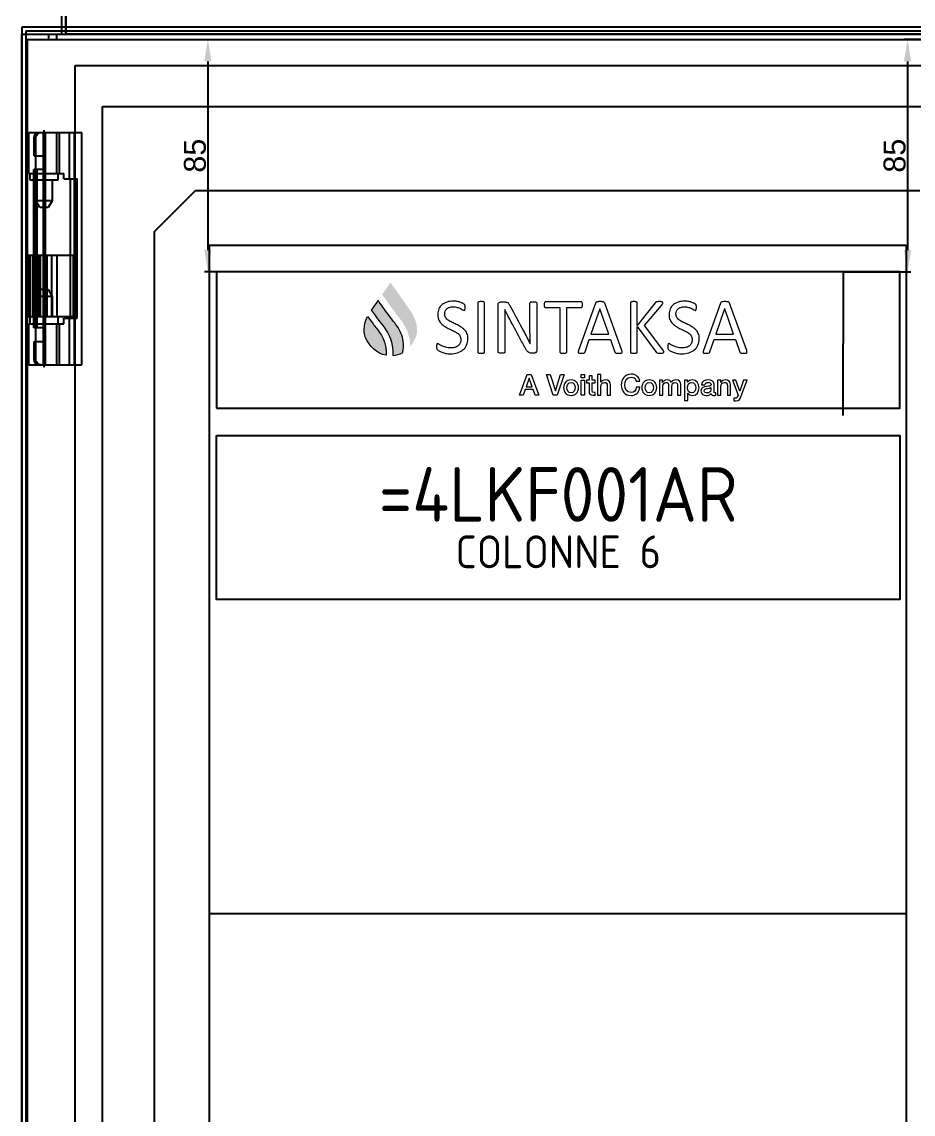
# Model space of a CAD drawing. Header units: millimetres. Extents: x 37984 to 70752, y 14140 to 37584.
# Drawn here: x 38701.7 to 39027.7, y 16366.3 to 16765.9 of the extents above; entities that cross this region are included whole.
import ezdxf

# ---------------------------------------------------------------- set-up
doc = ezdxf.new("R2010")
doc.units = ezdxf.units.MM
doc.set_wipeout_variables(frame=1)
doc.layers.add('! NO PLOT !', color=7, linetype='Continuous', true_color=0xff75dd, plot=False)
for name, color, linetype in [('000-PI-ORMAR', 2, 'Continuous'), ('002-PI-Kabelska kanalica', 150, 'Continuous'), ('AUT_7', 7, 'Continuous'), ('Layer 1', 7, 'Continuous')]:
    doc.layers.add(name, color=color, linetype=linetype)
doc.styles.add('PI0', font='isocpeur.ttf', dxfattribs={"width": 0.9})
doc.styles.get("Standard").update_dxf_attribs({"font": 'arial.ttf'})
doc.dimstyles.new('ISO-25-lb', dxfattribs={"dimtxt": 8, "dimasz": 8, "dimexe": 1.25, "dimexo": 0.625, "dimtad": 1, "dimtxsty": 'Standard', "dimcen": 5, "dimadec": 0, "dimazin": 0, "dimtfac": 1, "dimtmove": 0, "dimatfit": 3, "dimfxl": 1, "dimarcsym": 0})

# ---------------------------------------------------------------- blocks, each defined once
blk = doc.blocks.new('*U1294')
at = {"layer": '002-PI-Kabelska kanalica'}
for p, q in [((-20, -100), (-20, 1388)), ((60, -100), (60, 1388)), ((-20, -100), (60, -100))]:
    blk.add_line(p, q, dxfattribs=at)
blk = doc.blocks.new('*D1396')
at = {"layer": '! NO PLOT !', "color": 0, "linetype": 'Continuous', "lineweight": -2, "ltscale": 0.25, "transparency": 16777216}
for p, q in [((39076.03, 16759.47), (39024.37, 16759.47)), ((39025.62, 16751.47), (39025.62, 16682.47)), ((39002.28, 16674.47), (39026.87, 16674.47))]:
    blk.add_line(p, q, dxfattribs=at)
at = {"layer": '! NO PLOT !', "color": 0, "ltscale": 0.25, "transparency": 16777216}
for points in [[(39024.29, 16751.47), (39026.96, 16751.47), (39025.62, 16759.47)], [(39024.29, 16682.47), (39026.96, 16682.47), (39025.62, 16674.47)]]:
    blk.add_solid(points, dxfattribs=at)
at = {"layer": 'Defpoints', "color": 0, "ltscale": 0.25, "transparency": 16777216}
for p in [(39076.66, 16759.47), (39001.66, 16674.47), (39025.62, 16674.47)]:
    blk.add_point(p, dxfattribs=at)
at = {"layer": '! NO PLOT !', "color": 0, "lineweight": 25, "ltscale": 0.25, "transparency": 16777216, "insert": (39020.91, 16716.97), "char_height": 8, "attachment_point": 5, "rotation": 90}
blk.add_mtext('85', dxfattribs=at)
blk = doc.blocks.new('*D1397')
at = {"layer": '! NO PLOT !', "color": 0, "linetype": 'Continuous', "lineweight": -2, "ltscale": 0.25, "transparency": 16777216}
for p, q in [((38719.28, 16759.47), (38770.95, 16759.47)), ((38769.7, 16751.47), (38769.7, 16682.47)), ((38793.03, 16674.47), (38768.45, 16674.47))]:
    blk.add_line(p, q, dxfattribs=at)
at = {"layer": '! NO PLOT !', "color": 0, "ltscale": 0.25, "transparency": 16777216}
for points in [[(38768.36, 16751.47), (38771.03, 16751.47), (38769.7, 16759.47)], [(38768.36, 16682.47), (38771.03, 16682.47), (38769.7, 16674.47)]]:
    blk.add_solid(points, dxfattribs=at)
at = {"layer": 'Defpoints', "color": 0, "ltscale": 0.25, "transparency": 16777216}
for p in [(38718.66, 16759.47), (38769.7, 16674.47), (38793.66, 16674.47)]:
    blk.add_point(p, dxfattribs=at)
at = {"layer": '! NO PLOT !', "color": 0, "lineweight": 25, "ltscale": 0.25, "transparency": 16777216, "insert": (38764.99, 16716.97), "char_height": 8, "attachment_point": 5, "rotation": 90}
blk.add_mtext('85', dxfattribs=at)
blk = doc.blocks.new('800mm krov_1')
at = {"layer": '000-PI-ORMAR'}
for p, q in [((42689.63, 8740.28), (42689.63, 8733.78)), ((42691.13, 8734.28), (42691.13, 8740.28)), ((42691.13, 8740.28), (42691.13, 8733.78)), ((42689.63, 8733.78), (42691.13, 8733.78)), ((43424.13, 8733.78), (42691.13, 8733.78))]:
    blk.add_line(p, q, dxfattribs=at)

msp = doc.modelspace()

# ---------------------------------------------------------------- linework, layer by layer
at = {"layer": '000-PI-ORMAR'}
for p, q in [((38713.922, 16763.973), (38701.672, 16763.973)), ((39081.422, 16763.973), (38713.922, 16763.973))]:
    msp.add_line(p, q, dxfattribs=at)

# ---------------------------------------------------------------- block references
at = {"rotation": 270}
msp.add_blockref('*U1294', (38848.172, 16499.404), dxfattribs=at)

# ---------------------------------------------------------------- next in the draw order: wipeouts: each hides what was drawn before it
msp.add_wipeout([(38703.172, 16761.473), (39093.66, 16761.473), (39093.172, 14778.973), (38703.16, 14776.973)]).dxf.layer = '000-PI-ORMAR'

# ---------------------------------------------------------------- next in the draw order: hatches: boundary and pattern name
at = {"true_color": 0x0063af}
h = msp.add_hatch(color=144, dxfattribs=at)
h.dxf.hatch_style = 1
h.paths.add_polyline_path([(38839.312, 16666.634), (38836.503, 16670.584, 0.0001639), (38833.447, 16666.202, 0.3444458), (38833.436, 16666.177, 0.0001087), (38834.245, 16665.051, 0.0062703), (38838.628, 16658.989, 0.0087089), (38839.351, 16658.057, -0.0195732), (38840.77, 16656.186, -0.0588841), (38842.696, 16652.625, -0.1007765), (38843.652, 16647.186, 0.0805623), (38845.72, 16650.468, 0.0737065), (38846.179, 16652.37, 0.055392), (38846.142, 16654.299, 0.070345), (38845.165, 16657.768, 0.03122), (38844.392, 16659.283), (38844.159, 16659.649, 0.0016872)])
h = msp.add_hatch(color=144, dxfattribs=at)
h.dxf.hatch_style = 1
h.paths.add_polyline_path([(38837.306, 16643.821, 0.1104096), (38840.956, 16644.972), (38841.127, 16646.016, 0.1335801), (38840.33, 16651.993, 0.0533925), (38838.809, 16654.741, 0.0177841), (38837.912, 16655.95), (38837.509, 16656.458, -0.0112383), (38835.473, 16659.168, 0.0006132), (38831.957, 16664.058, 0.0677796), (38831.817, 16663.865, 0.0011834), (38829.462, 16660.472, 0.0478512), (38829.562, 16660.327, 0.0008429), (38830.998, 16658.33, 0.0066904), (38832.54, 16656.241, -0.0062584), (38834.509, 16653.658, -0.0459109), (38836.122, 16650.814, -0.1290323)])
h = msp.add_hatch(color=144, dxfattribs=at)
h.dxf.hatch_style = 1
edge = h.paths.add_edge_path()
edge.add_spline(control_points=[(38827.408, 16650.305), (38828.746, 16647.276), (38831.44, 16644.592), (38834.87, 16643.94)], knot_values=[3, 3, 3, 3, 4, 4, 4, 4], degree=3, periodic=0)
edge.add_spline(control_points=[(38834.87, 16643.94), (38835.335, 16648.817), (38832.699, 16652.13), (38831.215, 16653.981)], knot_values=[4, 4, 4, 4, 5, 5, 5, 5], degree=3, periodic=0)
edge.add_spline(control_points=[(38831.215, 16653.981), (38831.215, 16653.981), (38831.023, 16654.222), (38831.023, 16654.222)], knot_values=[0.00001, 0.00001, 0.00001, 0.00001, 1, 1, 1, 1], degree=3, periodic=0)
edge.add_spline(control_points=[(38831.023, 16654.222), (38830.34, 16655.081), (38829.304, 16656.511), (38828.091, 16658.201)], knot_values=[1, 1, 1, 1, 2, 2, 2, 2], degree=3, periodic=0)
edge.add_spline(control_points=[(38828.091, 16658.201), (38827.131, 16656.179), (38826.217, 16652.993), (38827.408, 16650.305)], knot_values=[2, 2, 2, 2, 3, 3, 3, 3], degree=3, periodic=0)

# ---------------------------------------------------------------- next in the draw order: linework, layer by layer
at = {"layer": '! NO PLOT !'}
for p, q in [((38721.16, 16749.973), (39074.16, 16749.973)), ((38721.16, 14788.473), (38721.16, 16749.973)), ((38731.16, 16734.973), (39064.16, 16734.973)), ((38731.16, 14803.473), (38731.16, 16734.973)), ((38750.16, 16689.223), (38765.16, 16704.223)), ((38765.16, 16704.223), (39030.16, 16704.223)), ((38750.16, 14849.223), (38750.16, 16689.223)), ((38770.16, 16684.223), (38770.16, 14854.223)), ((38770.16, 16684.223), (39025.16, 16684.223)), ((39025.16, 16684.223), (39025.16, 14854.223))]:
    msp.add_line(p, q, dxfattribs=at)
at = {"layer": '! NO PLOT !', "ltscale": 0.25}
for p, q in [((39002.041, 16674.473), (39001.945, 16621.962)), ((39024.969, 16439.574), (38769.969, 16439.574))]:
    msp.add_line(p, q, dxfattribs=at)
msp.add_lwpolyline([(38772.85, 16624.553), (39022.85, 16624.553), (39022.85, 16674.473), (38772.85, 16674.473)], close=True)
at = {"layer": '000-PI-ORMAR'}
for p, q in [((38701.672, 16763.973), (38701.672, 16761.473)), ((38701.66, 16761.473), (39093.66, 16761.473)), ((38701.66, 14776.973), (38701.66, 16761.473)), ((38701.66, 16761.473), (39093.66, 16761.473)), ((38701.66, 14776.973), (38701.66, 16761.473)), ((38701.672, 16761.473), (38701.672, 14776.973)), ((38703.172, 16762.473), (38703.172, 16761.473)), ((38713.922, 16762.473), (38703.172, 16762.473)), ((38703.172, 16761.473), (38703.172, 14776.973)), ((38703.66, 16759.473), (38703.66, 14778.973)), ((38703.66, 16759.473), (39091.66, 16759.473)), ((38711.41, 16761.473), (38711.41, 16759.473)), ((39081.422, 16762.473), (38713.922, 16762.473)), ((38714.41, 16759.473), (38714.41, 16761.473)), ((38704.217, 16710.473), (38704.217, 16725.473)), ((38704.217, 16725.473), (38723.659, 16725.473)), ((38706.142, 16716.973), (38706.142, 16723.473)), ((38706.789, 16723.473), (38706.142, 16723.473)), ((38706.789, 16642.473), (38706.789, 16723.473)), ((38709.548, 16640.473), (38709.548, 16725.473)), ((38709.767, 16696.623), (38709.767, 16726.323)), ((38709.767, 16710.473), (38709.767, 16725.473)), ((38710.295, 16640.473), (38710.295, 16725.473)), ((38714.403, 16710.473), (38714.403, 16725.473)), ((38715.317, 16725.473), (38715.317, 16710.473)), ((38719.078, 16708.473), (38719.078, 16725.473)), ((38720.971, 16640.473), (38720.971, 16725.473)), ((38721.176, 16708.473), (38721.176, 16725.473)), ((38723.659, 16640.473), (38723.659, 16725.473)), ((38706.142, 16716.973), (38710.295, 16716.973)), ((38706.784, 16648.973), (38706.784, 16716.973)), ((38706.06, 16653.973), (38706.06, 16711.973)), ((38710.295, 16711.973), (38706.06, 16711.973)), ((38706.494, 16653.973), (38706.494, 16711.973)), ((38707.213, 16653.973), (38707.213, 16711.973)), ((38704.217, 16710.473), (38716.981, 16710.473)), ((38704.667, 16707.973), (38704.667, 16710.473)), ((38714.867, 16707.973), (38704.667, 16707.973)), ((38706.817, 16700.484), (38706.817, 16707.973)), ((38712.717, 16707.973), (38712.717, 16700.484)), ((38714.867, 16710.473), (38714.867, 16707.973)), ((38716.981, 16708.473), (38716.981, 16710.473)), ((38716.981, 16708.473), (38721.905, 16708.473)), ((38719.443, 16657.473), (38719.443, 16708.473)), ((38721.905, 16657.473), (38721.905, 16708.473)), ((38712.717, 16700.484), (38706.817, 16700.484)), ((38708.267, 16697.973), (38706.817, 16700.484)), ((38712.717, 16700.484), (38711.267, 16697.973)), ((38711.267, 16697.973), (38708.267, 16697.973)), ((38720.46, 16680.473), (38703.66, 16680.473)), ((38703.861, 16680.473), (38703.861, 16657.973)), ((38704.617, 16680.473), (38704.617, 16657.973)), ((38705.62, 16657.973), (38705.62, 16680.473)), ((38705.741, 16680.473), (38705.741, 16657.973)), ((38706.497, 16680.473), (38706.497, 16657.973)), ((38707.62, 16680.473), (38707.62, 16657.973)), ((38707.981, 16680.473), (38707.981, 16657.973)), ((38708.338, 16680.473), (38708.338, 16657.973)), ((38710.481, 16680.473), (38710.481, 16657.973)), ((38710.838, 16680.473), (38710.838, 16657.973)), ((38712.51, 16680.473), (38712.51, 16657.973)), ((38714.51, 16680.473), (38714.51, 16657.973)), ((38720.46, 16680.473), (38720.46, 16657.973)), ((38706.817, 16665.461), (38708.267, 16667.973)), ((38711.267, 16667.973), (38708.267, 16667.973)), ((38709.767, 16639.623), (38709.767, 16669.323)), ((38711.267, 16667.973), (38712.717, 16665.461)), ((38706.817, 16657.973), (38706.817, 16665.461)), ((38712.717, 16665.461), (38706.817, 16665.461)), ((38712.717, 16665.461), (38712.717, 16657.973)), ((38720.46, 16657.973), (38703.66, 16657.973)), ((38704.667, 16655.473), (38704.667, 16657.973)), ((38714.867, 16657.973), (38714.867, 16655.473)), ((38716.981, 16655.473), (38716.981, 16657.473)), ((38716.981, 16657.473), (38721.905, 16657.473)), ((38719.078, 16640.473), (38719.078, 16657.473)), ((38721.176, 16640.473), (38721.176, 16657.473)), ((38704.217, 16640.473), (38704.217, 16655.473)), ((38704.217, 16655.473), (38716.981, 16655.473)), ((38710.295, 16653.973), (38706.06, 16653.973)), ((38709.767, 16640.473), (38709.767, 16655.473)), ((38714.403, 16640.473), (38714.403, 16655.473)), ((38715.317, 16655.473), (38715.317, 16640.473)), ((38706.142, 16648.973), (38710.295, 16648.973)), ((38706.142, 16642.473), (38706.142, 16648.973)), ((38704.217, 16640.473), (38723.659, 16640.473)), ((38706.789, 16642.473), (38706.142, 16642.473))]:
    msp.add_line(p, q, dxfattribs=at)
at = {"layer": '000-PI-ORMAR', "extrusion": (0, 0, -1)}
for centre, start_param, end_param in [((38708.073, 16723.473), 4.712389, 6.2831853), ((38708.72, 16723.473), 4.712389, 6.2831853), ((38708.073, 16642.473), 3.1415927, 4.712389), ((38708.72, 16642.473), 3.1415927, 4.712389)]:
    msp.add_ellipse(centre, major_axis=(0, 2), ratio=0.9659258, start_param=start_param, end_param=end_param, dxfattribs=at)
at = {"layer": 'AUT_7'}
msp.add_lwpolyline([(38772.85, 16614.553), (39022.85, 16614.553), (39022.85, 16554.553), (38772.85, 16554.553)], close=True, dxfattribs=at)
at = {"layer": 'Layer 1', "color": 144, "lineweight": 0, "true_color": 0x0063af}
msp.add_lwpolyline([(38837.509, 16656.458, -0.0112383), (38835.473, 16659.168, 0.0006132), (38831.957, 16664.058, 0.0677796), (38831.817, 16663.865, 0.0011834), (38829.462, 16660.472, 0.0478512), (38829.562, 16660.327, 0.0008429), (38830.998, 16658.33, 0.0066904), (38832.54, 16656.241, -0.0062584), (38834.509, 16653.658, -0.0459109), (38836.122, 16650.814, -0.1290323), (38837.306, 16643.821, 0.1104096), (38840.956, 16644.972), (38841.127, 16646.016, 0.1335801), (38840.33, 16651.993, 0.0533925), (38838.809, 16654.741, 0.0177841), (38837.912, 16655.95), (38837.509, 16656.458)], format="xyb", dxfattribs=at)
at = {"layer": 'Layer 1', "color": 8, "lineweight": 0, "true_color": 0x777777}
msp.add_lwpolyline([(38890.004, 16645.802, -0.1035306), (38889.912, 16645.316, -0.223171), (38889.255, 16644.777, -0.0624211), (38888.949, 16644.734, -0.0012931), (38888.029, 16644.734, -0.061201), (38887.375, 16644.819, -0.1130218), (38886.737, 16645.202, -0.0487154), (38886.328, 16645.679, -0.0254764), (38886.01, 16646.174, -0.0066886), (38883.97, 16649.967, -0.0023466), (38879.575, 16658.17, -0.0102917), (38878.302, 16660.729), (38878.303, 16660.141, -0.0052088), (38878.346, 16656.783, -0.0000251), (38878.347, 16645.147, -0.1260238), (38878.307, 16644.995, -0.1434189), (38878.186, 16644.862, -0.091373), (38877.962, 16644.776, -0.0469163), (38877.409, 16644.696, -0.0173475), (38876.879, 16644.693, -0.0657354), (38876.154, 16644.798, -0.1385706), (38875.939, 16644.929, -0.1341797), (38875.86, 16645.115, -0.0004176), (38875.858, 16662.423, -0.0895574), (38875.936, 16662.909, -0.1357099), (38876.173, 16663.237, -0.1623113), (38876.868, 16663.492, -0.0012781), (38878.232, 16663.491, -0.0456713), (38878.797, 16663.434, -0.1705051), (38879.675, 16662.906, -0.0361942), (38879.931, 16662.563, -0.0237687), (38880.289, 16661.952, 0.0004254), (38885.138, 16652.877, -0.0075938), (38887.553, 16648.161, -0.0040344), (38887.518, 16652.562, -0.0000156), (38887.518, 16663.079, -0.253568), (38887.676, 16663.356, -0.067602), (38887.9, 16663.455, -0.0470169), (38888.235, 16663.517, -0.0367928), (38889.211, 16663.524, -0.0403102), (38889.576, 16663.471, -0.0734576), (38889.813, 16663.378, -0.2458048), (38890.002, 16663.109, -0.0004177)], format="xyb", close=True, dxfattribs=at)
for points in [[(38913.062, 16661.007), (38913.048, 16661.007), (38909.822, 16651.675), (38916.334, 16651.675), (38913.062, 16661.007)], [(38958.73, 16661.007), (38958.715, 16661.007), (38955.492, 16651.675), (38962.001, 16651.675), (38958.73, 16661.007)], [(38886.53, 16636.864), (38887.922, 16636.864), (38890.794, 16629.403), (38889.392, 16629.403), (38888.694, 16631.377), (38885.715, 16631.377), (38885.016, 16629.403), (38883.667, 16629.403), (38886.53, 16636.864)], [(38886.07, 16632.37), (38888.348, 16632.37), (38887.231, 16635.578), (38887.2, 16635.578), (38886.07, 16632.37)], [(38893.56, 16636.864), (38894.919, 16636.864), (38896.791, 16630.96), (38896.811, 16630.96), (38898.723, 16636.864), (38900.049, 16636.864), (38897.499, 16629.403), (38896.049, 16629.403), (38893.56, 16636.864)], [(38906.274, 16636.864), (38907.465, 16636.864), (38907.465, 16635.735), (38906.274, 16635.735), (38906.274, 16636.864)], [(38906.274, 16634.803), (38907.465, 16634.803), (38907.465, 16629.402), (38906.274, 16629.402), (38906.274, 16634.803)]]:
    msp.add_lwpolyline(points, dxfattribs=at)
for points, knots in [([(38864.835, 16650.028), (38864.835, 16649.148), (38864.672, 16648.368), (38864.35, 16647.683), (38864.028, 16646.998), (38863.578, 16646.415), (38863.004, 16645.94), (38862.433, 16645.463), (38861.757, 16645.103), (38860.98, 16644.863), (38860.203, 16644.622), (38859.367, 16644.502), (38858.471, 16644.502), (38857.843, 16644.502), (38857.261, 16644.551), (38856.726, 16644.66), (38856.192, 16644.768), (38855.715, 16644.895), (38855.293, 16645.05), (38854.877, 16645.205), (38854.523, 16645.365), (38854.239, 16645.528), (38853.952, 16645.691), (38853.754, 16645.832), (38853.645, 16645.947), (38853.536, 16646.063), (38853.452, 16646.21), (38853.401, 16646.389), (38853.348, 16646.566), (38853.322, 16646.804), (38853.322, 16647.104), (38853.322, 16647.316), (38853.33, 16647.493), (38853.35, 16647.633), (38853.368, 16647.773), (38853.399, 16647.884), (38853.434, 16647.972), (38853.475, 16648.06), (38853.523, 16648.12), (38853.581, 16648.154), (38853.638, 16648.187), (38853.708, 16648.206), (38853.785, 16648.206), (38853.919, 16648.206), (38854.109, 16648.122), (38854.354, 16647.96), (38854.6, 16647.796), (38854.917, 16647.615), (38855.301, 16647.425), (38855.69, 16647.229), (38856.154, 16647.049), (38856.698, 16646.878), (38857.244, 16646.713), (38857.871, 16646.625), (38858.587, 16646.625), (38859.126, 16646.625), (38859.619, 16646.701), (38860.068, 16646.844), (38860.517, 16646.988), (38860.901, 16647.193), (38861.226, 16647.458), (38861.549, 16647.722), (38861.798, 16648.048), (38861.97, 16648.432), (38862.146, 16648.82), (38862.232, 16649.257), (38862.232, 16649.754), (38862.232, 16650.283), (38862.11, 16650.737), (38861.869, 16651.113), (38861.627, 16651.486), (38861.31, 16651.82), (38860.914, 16652.103), (38860.517, 16652.386), (38860.068, 16652.648), (38859.563, 16652.883), (38859.055, 16653.119), (38858.536, 16653.362), (38858.009, 16653.605), (38857.475, 16653.852), (38856.962, 16654.128), (38856.462, 16654.426), (38855.956, 16654.723), (38855.509, 16655.075), (38855.116, 16655.481), (38854.717, 16655.885), (38854.399, 16656.361), (38854.153, 16656.905), (38853.904, 16657.452), (38853.785, 16658.105), (38853.785, 16658.867), (38853.785, 16659.645), (38853.924, 16660.343), (38854.211, 16660.956), (38854.493, 16661.566), (38854.892, 16662.083), (38855.395, 16662.496), (38855.903, 16662.911), (38856.505, 16663.225), (38857.206, 16663.444), (38857.904, 16663.661), (38858.658, 16663.768), (38859.469, 16663.768), (38859.885, 16663.768), (38860.299, 16663.732), (38860.718, 16663.661), (38861.139, 16663.588), (38861.533, 16663.492), (38861.904, 16663.371), (38862.277, 16663.25), (38862.608, 16663.117), (38862.898, 16662.965), (38863.187, 16662.813), (38863.377, 16662.695), (38863.469, 16662.605), (38863.558, 16662.514), (38863.619, 16662.439), (38863.649, 16662.387), (38863.677, 16662.333), (38863.703, 16662.267), (38863.723, 16662.186), (38863.741, 16662.103), (38863.753, 16662.002), (38863.766, 16661.889), (38863.774, 16661.773), (38863.779, 16661.622), (38863.779, 16661.441), (38863.779, 16661.267), (38863.774, 16661.113), (38863.758, 16660.98), (38863.743, 16660.84), (38863.723, 16660.729), (38863.692, 16660.638), (38863.664, 16660.546), (38863.621, 16660.48), (38863.57, 16660.436), (38863.517, 16660.391), (38863.456, 16660.37), (38863.387, 16660.37), (38863.283, 16660.37), (38863.116, 16660.436), (38862.89, 16660.57), (38862.664, 16660.706), (38862.384, 16660.859), (38862.059, 16661.031), (38861.729, 16661.194), (38861.343, 16661.353), (38860.891, 16661.49), (38860.444, 16661.629), (38859.944, 16661.7), (38859.382, 16661.7), (38858.862, 16661.7), (38858.407, 16661.629), (38858.021, 16661.49), (38857.638, 16661.353), (38857.317, 16661.162), (38857.066, 16660.933), (38856.817, 16660.702), (38856.627, 16660.428), (38856.502, 16660.109), (38856.377, 16659.794), (38856.314, 16659.455), (38856.314, 16659.097), (38856.314, 16658.575), (38856.436, 16658.128), (38856.678, 16657.751), (38856.916, 16657.375), (38857.239, 16657.044), (38857.64, 16656.753), (38858.039, 16656.464), (38858.493, 16656.198), (38859.006, 16655.957), (38859.517, 16655.718), (38860.038, 16655.472), (38860.568, 16655.227), (38861.097, 16654.98), (38861.62, 16654.71), (38862.13, 16654.417), (38862.641, 16654.123), (38863.098, 16653.773), (38863.499, 16653.377), (38863.895, 16652.976), (38864.22, 16652.502), (38864.465, 16651.958), (38864.713, 16651.414), (38864.835, 16650.767), (38864.835, 16650.028)], [0, 0, 0, 0, 1, 1, 1, 2, 2, 2, 3, 3, 3, 4, 4, 4, 5, 5, 5, 6, 6, 6, 7, 7, 7, 8, 8, 8, 9, 9, 9, 10, 10, 10, 11, 11, 11, 12, 12, 12, 13, 13, 13, 14, 14, 14, 15, 15, 15, 16, 16, 16, 17, 17, 17, 18, 18, 18, 19, 19, 19, 20, 20, 20, 21, 21, 21, 22, 22, 22, 23, 23, 23, 24, 24, 24, 25, 25, 25, 26, 26, 26, 27, 27, 27, 28, 28, 28, 29, 29, 29, 30, 30, 30, 31, 31, 31, 32, 32, 32, 33, 33, 33, 34, 34, 34, 35, 35, 35, 36, 36, 36, 37, 37, 37, 38, 38, 38, 39, 39, 39, 40, 40, 40, 41, 41, 41, 42, 42, 42, 43, 43, 43, 44, 44, 44, 45, 45, 45, 46, 46, 46, 47, 47, 47, 48, 48, 48, 49, 49, 49, 50, 50, 50, 51, 51, 51, 52, 52, 52, 53, 53, 53, 54, 54, 54, 55, 55, 55, 56, 56, 56, 57, 57, 57, 58, 58, 58, 59, 59, 59, 60, 60, 60, 61, 61, 61, 62, 62, 62, 62]), ([(38870.882, 16645.15), (38870.882, 16645.076), (38870.865, 16645.007), (38870.824, 16644.947), (38870.786, 16644.892), (38870.72, 16644.846), (38870.621, 16644.81), (38870.521, 16644.778), (38870.397, 16644.749), (38870.237, 16644.725), (38870.08, 16644.699), (38869.879, 16644.69), (38869.638, 16644.69), (38869.407, 16644.69), (38869.208, 16644.699), (38869.046, 16644.725), (38868.878, 16644.749), (38868.752, 16644.778), (38868.655, 16644.81), (38868.556, 16644.846), (38868.49, 16644.892), (38868.452, 16644.947), (38868.413, 16645.007), (38868.396, 16645.076), (38868.396, 16645.15), (38868.396, 16645.15), (38868.396, 16663.117), (38868.396, 16663.117), (38868.396, 16663.195), (38868.413, 16663.264), (38868.457, 16663.32), (38868.503, 16663.376), (38868.574, 16663.424), (38868.678, 16663.456), (38868.777, 16663.492), (38868.906, 16663.519), (38869.066, 16663.543), (38869.226, 16663.569), (38869.417, 16663.58), (38869.638, 16663.58), (38869.879, 16663.58), (38870.08, 16663.569), (38870.237, 16663.543), (38870.397, 16663.519), (38870.521, 16663.492), (38870.621, 16663.456), (38870.72, 16663.424), (38870.786, 16663.376), (38870.824, 16663.32), (38870.865, 16663.264), (38870.882, 16663.195), (38870.882, 16663.117), (38870.882, 16663.117), (38870.882, 16645.15), (38870.882, 16645.15)], [0, 0, 0, 0, 1, 1, 1, 2, 2, 2, 3, 3, 3, 4, 4, 4, 5, 5, 5, 6, 6, 6, 7, 7, 7, 8, 8, 8, 9, 9, 9, 10, 10, 10, 11, 11, 11, 12, 12, 12, 13, 13, 13, 14, 14, 14, 15, 15, 15, 16, 16, 16, 17, 17, 17, 18, 18, 18, 18]), ([(38921.119, 16645.657), (38921.197, 16645.446), (38921.236, 16645.275), (38921.243, 16645.142), (38921.248, 16645.014), (38921.21, 16644.913), (38921.134, 16644.847), (38921.058, 16644.78), (38920.931, 16644.738), (38920.75, 16644.72), (38920.57, 16644.699), (38920.335, 16644.69), (38920.034, 16644.69), (38919.737, 16644.69), (38919.499, 16644.696), (38919.318, 16644.709), (38919.14, 16644.725), (38919.006, 16644.749), (38918.912, 16644.783), (38918.823, 16644.817), (38918.755, 16644.863), (38918.714, 16644.919), (38918.668, 16644.979), (38918.627, 16645.05), (38918.59, 16645.138), (38918.59, 16645.138), (38916.982, 16649.694), (38916.982, 16649.694), (38916.982, 16649.694), (38909.2, 16649.694), (38909.2, 16649.694), (38909.2, 16649.694), (38907.666, 16645.197), (38907.666, 16645.197), (38907.637, 16645.109), (38907.6, 16645.034), (38907.552, 16644.972), (38907.505, 16644.907), (38907.432, 16644.852), (38907.341, 16644.81), (38907.249, 16644.768), (38907.117, 16644.738), (38906.952, 16644.72), (38906.782, 16644.699), (38906.563, 16644.69), (38906.291, 16644.69), (38906.015, 16644.69), (38905.784, 16644.699), (38905.606, 16644.725), (38905.429, 16644.749), (38905.301, 16644.795), (38905.23, 16644.863), (38905.156, 16644.929), (38905.121, 16645.03), (38905.128, 16645.159), (38905.133, 16645.286), (38905.177, 16645.461), (38905.25, 16645.673), (38905.25, 16645.673), (38911.528, 16663.061), (38911.528, 16663.061), (38911.567, 16663.165), (38911.618, 16663.255), (38911.681, 16663.321), (38911.745, 16663.388), (38911.836, 16663.442), (38911.956, 16663.479), (38912.077, 16663.519), (38912.232, 16663.543), (38912.418, 16663.556), (38912.608, 16663.571), (38912.847, 16663.581), (38913.134, 16663.581), (38913.443, 16663.581), (38913.698, 16663.571), (38913.901, 16663.556), (38914.104, 16663.543), (38914.267, 16663.519), (38914.393, 16663.479), (38914.521, 16663.442), (38914.614, 16663.384), (38914.683, 16663.311), (38914.751, 16663.238), (38914.805, 16663.151), (38914.841, 16663.044), (38914.841, 16663.044), (38921.119, 16645.657), (38921.119, 16645.657)], [0, 0, 0, 0, 1, 1, 1, 2, 2, 2, 3, 3, 3, 4, 4, 4, 5, 5, 5, 6, 6, 6, 7, 7, 7, 8, 8, 8, 9, 9, 9, 10, 10, 10, 11, 11, 11, 12, 12, 12, 13, 13, 13, 14, 14, 14, 15, 15, 15, 16, 16, 16, 17, 17, 17, 18, 18, 18, 19, 19, 19, 20, 20, 20, 21, 21, 21, 22, 22, 22, 23, 23, 23, 24, 24, 24, 25, 25, 25, 26, 26, 26, 27, 27, 27, 28, 28, 28, 29, 29, 29, 29]), ([(38936.454, 16645.179), (38936.454, 16645.103), (38936.436, 16645.034), (38936.406, 16644.972), (38936.37, 16644.905), (38936.304, 16644.856), (38936.208, 16644.818), (38936.111, 16644.78), (38935.982, 16644.749), (38935.819, 16644.725), (38935.654, 16644.699), (38935.441, 16644.69), (38935.179, 16644.69), (38934.844, 16644.69), (38934.569, 16644.702), (38934.356, 16644.731), (38934.143, 16644.76), (38933.985, 16644.813), (38933.879, 16644.892), (38933.775, 16644.969), (38933.686, 16645.054), (38933.617, 16645.15), (38933.617, 16645.15), (38926.732, 16654.511), (38926.732, 16654.511), (38926.732, 16654.511), (38926.732, 16645.15), (38926.732, 16645.15), (38926.732, 16645.082), (38926.712, 16645.02), (38926.676, 16644.957), (38926.635, 16644.892), (38926.567, 16644.846), (38926.473, 16644.81), (38926.376, 16644.778), (38926.249, 16644.749), (38926.089, 16644.725), (38925.929, 16644.699), (38925.728, 16644.69), (38925.487, 16644.69), (38925.258, 16644.69), (38925.061, 16644.699), (38924.896, 16644.725), (38924.731, 16644.749), (38924.601, 16644.778), (38924.502, 16644.81), (38924.408, 16644.846), (38924.342, 16644.892), (38924.301, 16644.957), (38924.263, 16645.02), (38924.245, 16645.082), (38924.245, 16645.15), (38924.245, 16645.15), (38924.245, 16663.117), (38924.245, 16663.117), (38924.245, 16663.195), (38924.263, 16663.264), (38924.301, 16663.32), (38924.342, 16663.379), (38924.408, 16663.424), (38924.502, 16663.456), (38924.601, 16663.492), (38924.731, 16663.519), (38924.896, 16663.544), (38925.061, 16663.566), (38925.258, 16663.581), (38925.487, 16663.581), (38925.728, 16663.581), (38925.929, 16663.566), (38926.089, 16663.544), (38926.249, 16663.519), (38926.376, 16663.492), (38926.473, 16663.456), (38926.567, 16663.424), (38926.635, 16663.379), (38926.676, 16663.32), (38926.712, 16663.264), (38926.732, 16663.195), (38926.732, 16663.117), (38926.732, 16663.117), (38926.732, 16654.8), (38926.732, 16654.8), (38926.732, 16654.8), (38933.358, 16663.117), (38933.358, 16663.117), (38933.416, 16663.205), (38933.483, 16663.276), (38933.561, 16663.334), (38933.638, 16663.394), (38933.734, 16663.437), (38933.843, 16663.472), (38933.953, 16663.507), (38934.087, 16663.534), (38934.246, 16663.55), (38934.407, 16663.571), (38934.613, 16663.581), (38934.864, 16663.581), (38935.113, 16663.581), (38935.316, 16663.566), (38935.471, 16663.544), (38935.624, 16663.519), (38935.748, 16663.489), (38935.839, 16663.451), (38935.931, 16663.413), (38935.992, 16663.365), (38936.027, 16663.304), (38936.06, 16663.25), (38936.075, 16663.182), (38936.075, 16663.117), (38936.075, 16662.991), (38936.045, 16662.869), (38935.984, 16662.741), (38935.921, 16662.614), (38935.801, 16662.44), (38935.629, 16662.22), (38935.629, 16662.22), (38929.421, 16654.8), (38929.421, 16654.8), (38929.421, 16654.8), (38936.103, 16645.92), (38936.103, 16645.92), (38936.271, 16645.667), (38936.37, 16645.497), (38936.406, 16645.408), (38936.436, 16645.312), (38936.454, 16645.237), (38936.454, 16645.179)], [0, 0, 0, 0, 1, 1, 1, 2, 2, 2, 3, 3, 3, 4, 4, 4, 5, 5, 5, 6, 6, 6, 7, 7, 7, 8, 8, 8, 9, 9, 9, 10, 10, 10, 11, 11, 11, 12, 12, 12, 13, 13, 13, 14, 14, 14, 15, 15, 15, 16, 16, 16, 17, 17, 17, 18, 18, 18, 19, 19, 19, 20, 20, 20, 21, 21, 21, 22, 22, 22, 23, 23, 23, 24, 24, 24, 25, 25, 25, 26, 26, 26, 27, 27, 27, 28, 28, 28, 29, 29, 29, 30, 30, 30, 31, 31, 31, 32, 32, 32, 33, 33, 33, 34, 34, 34, 35, 35, 35, 36, 36, 36, 37, 37, 37, 38, 38, 38, 39, 39, 39, 40, 40, 40, 41, 41, 41, 42, 42, 42, 42]), ([(38949.429, 16650.028), (38949.429, 16649.148), (38949.267, 16648.368), (38948.944, 16647.683), (38948.622, 16646.998), (38948.17, 16646.415), (38947.596, 16645.94), (38947.024, 16645.463), (38946.349, 16645.103), (38945.574, 16644.863), (38944.797, 16644.622), (38943.962, 16644.502), (38943.065, 16644.502), (38942.437, 16644.502), (38941.856, 16644.551), (38941.32, 16644.66), (38940.787, 16644.768), (38940.307, 16644.895), (38939.89, 16645.05), (38939.472, 16645.205), (38939.121, 16645.365), (38938.834, 16645.528), (38938.549, 16645.691), (38938.351, 16645.832), (38938.24, 16645.947), (38938.13, 16646.063), (38938.044, 16646.21), (38937.993, 16646.389), (38937.94, 16646.566), (38937.915, 16646.804), (38937.915, 16647.104), (38937.915, 16647.316), (38937.924, 16647.493), (38937.942, 16647.633), (38937.963, 16647.773), (38937.991, 16647.884), (38938.031, 16647.972), (38938.072, 16648.06), (38938.116, 16648.12), (38938.176, 16648.154), (38938.234, 16648.187), (38938.303, 16648.206), (38938.379, 16648.206), (38938.511, 16648.206), (38938.702, 16648.122), (38938.95, 16647.96), (38939.195, 16647.796), (38939.509, 16647.615), (38939.898, 16647.425), (38940.284, 16647.229), (38940.746, 16647.049), (38941.292, 16646.878), (38941.838, 16646.713), (38942.465, 16646.625), (38943.18, 16646.625), (38943.72, 16646.625), (38944.215, 16646.701), (38944.662, 16646.844), (38945.11, 16646.988), (38945.496, 16647.193), (38945.818, 16647.458), (38946.143, 16647.722), (38946.389, 16648.048), (38946.565, 16648.432), (38946.738, 16648.82), (38946.827, 16649.257), (38946.827, 16649.754), (38946.827, 16650.283), (38946.704, 16650.737), (38946.463, 16651.113), (38946.22, 16651.486), (38945.904, 16651.82), (38945.508, 16652.103), (38945.112, 16652.386), (38944.662, 16652.648), (38944.157, 16652.883), (38943.652, 16653.119), (38943.131, 16653.362), (38942.602, 16653.605), (38942.072, 16653.852), (38941.554, 16654.128), (38941.056, 16654.426), (38940.553, 16654.723), (38940.104, 16655.075), (38939.707, 16655.481), (38939.314, 16655.885), (38938.994, 16656.361), (38938.745, 16656.905), (38938.501, 16657.452), (38938.379, 16658.105), (38938.379, 16658.867), (38938.379, 16659.645), (38938.521, 16660.343), (38938.804, 16660.956), (38939.087, 16661.566), (38939.484, 16662.083), (38939.99, 16662.496), (38940.497, 16662.911), (38941.102, 16663.225), (38941.797, 16663.444), (38942.499, 16663.661), (38943.256, 16663.768), (38944.063, 16663.768), (38944.478, 16663.768), (38944.893, 16663.732), (38945.312, 16663.661), (38945.732, 16663.588), (38946.128, 16663.492), (38946.499, 16663.371), (38946.869, 16663.25), (38947.202, 16663.117), (38947.492, 16662.965), (38947.779, 16662.813), (38947.972, 16662.695), (38948.061, 16662.605), (38948.155, 16662.514), (38948.215, 16662.439), (38948.243, 16662.387), (38948.271, 16662.333), (38948.296, 16662.267), (38948.315, 16662.186), (38948.335, 16662.103), (38948.348, 16662.002), (38948.36, 16661.889), (38948.368, 16661.773), (38948.373, 16661.622), (38948.373, 16661.441), (38948.373, 16661.267), (38948.365, 16661.113), (38948.353, 16660.98), (38948.337, 16660.84), (38948.315, 16660.729), (38948.286, 16660.638), (38948.259, 16660.546), (38948.215, 16660.48), (38948.163, 16660.436), (38948.109, 16660.391), (38948.05, 16660.37), (38947.982, 16660.37), (38947.876, 16660.37), (38947.711, 16660.436), (38947.482, 16660.57), (38947.258, 16660.706), (38946.979, 16660.859), (38946.651, 16661.031), (38946.324, 16661.194), (38945.937, 16661.353), (38945.49, 16661.49), (38945.038, 16661.629), (38944.535, 16661.7), (38943.974, 16661.7), (38943.454, 16661.7), (38943.001, 16661.629), (38942.616, 16661.49), (38942.229, 16661.353), (38941.912, 16661.162), (38941.66, 16660.933), (38941.411, 16660.702), (38941.221, 16660.428), (38941.099, 16660.109), (38940.97, 16659.794), (38940.909, 16659.455), (38940.909, 16659.097), (38940.909, 16658.575), (38941.028, 16658.128), (38941.27, 16657.751), (38941.513, 16657.375), (38941.831, 16657.044), (38942.232, 16656.753), (38942.633, 16656.464), (38943.088, 16656.198), (38943.598, 16655.957), (38944.109, 16655.718), (38944.632, 16655.472), (38945.163, 16655.227), (38945.694, 16654.98), (38946.214, 16654.71), (38946.724, 16654.417), (38947.235, 16654.123), (38947.692, 16653.773), (38948.091, 16653.377), (38948.49, 16652.976), (38948.815, 16652.502), (38949.061, 16651.958), (38949.305, 16651.414), (38949.429, 16650.767), (38949.429, 16650.028)], [0, 0, 0, 0, 1, 1, 1, 2, 2, 2, 3, 3, 3, 4, 4, 4, 5, 5, 5, 6, 6, 6, 7, 7, 7, 8, 8, 8, 9, 9, 9, 10, 10, 10, 11, 11, 11, 12, 12, 12, 13, 13, 13, 14, 14, 14, 15, 15, 15, 16, 16, 16, 17, 17, 17, 18, 18, 18, 19, 19, 19, 20, 20, 20, 21, 21, 21, 22, 22, 22, 23, 23, 23, 24, 24, 24, 25, 25, 25, 26, 26, 26, 27, 27, 27, 28, 28, 28, 29, 29, 29, 30, 30, 30, 31, 31, 31, 32, 32, 32, 33, 33, 33, 34, 34, 34, 35, 35, 35, 36, 36, 36, 37, 37, 37, 38, 38, 38, 39, 39, 39, 40, 40, 40, 41, 41, 41, 42, 42, 42, 43, 43, 43, 44, 44, 44, 45, 45, 45, 46, 46, 46, 47, 47, 47, 48, 48, 48, 49, 49, 49, 50, 50, 50, 51, 51, 51, 52, 52, 52, 53, 53, 53, 54, 54, 54, 55, 55, 55, 56, 56, 56, 57, 57, 57, 58, 58, 58, 59, 59, 59, 60, 60, 60, 61, 61, 61, 62, 62, 62, 62]), ([(38966.791, 16645.657), (38966.865, 16645.446), (38966.906, 16645.275), (38966.911, 16645.142), (38966.919, 16645.014), (38966.88, 16644.913), (38966.804, 16644.847), (38966.725, 16644.78), (38966.599, 16644.738), (38966.421, 16644.72), (38966.243, 16644.699), (38966.001, 16644.69), (38965.702, 16644.69), (38965.405, 16644.69), (38965.166, 16644.696), (38964.988, 16644.709), (38964.808, 16644.725), (38964.673, 16644.749), (38964.584, 16644.783), (38964.49, 16644.817), (38964.422, 16644.863), (38964.379, 16644.919), (38964.338, 16644.979), (38964.295, 16645.05), (38964.257, 16645.138), (38964.257, 16645.138), (38962.649, 16649.694), (38962.649, 16649.694), (38962.649, 16649.694), (38954.87, 16649.694), (38954.87, 16649.694), (38954.87, 16649.694), (38953.333, 16645.197), (38953.333, 16645.197), (38953.305, 16645.109), (38953.267, 16645.034), (38953.219, 16644.972), (38953.168, 16644.907), (38953.102, 16644.852), (38953.008, 16644.81), (38952.917, 16644.768), (38952.787, 16644.738), (38952.617, 16644.72), (38952.449, 16644.699), (38952.231, 16644.69), (38951.962, 16644.69), (38951.68, 16644.69), (38951.451, 16644.699), (38951.276, 16644.725), (38951.096, 16644.749), (38950.972, 16644.795), (38950.898, 16644.863), (38950.827, 16644.929), (38950.791, 16645.03), (38950.796, 16645.159), (38950.801, 16645.286), (38950.841, 16645.461), (38950.918, 16645.673), (38950.918, 16645.673), (38957.199, 16663.061), (38957.199, 16663.061), (38957.234, 16663.165), (38957.285, 16663.255), (38957.349, 16663.321), (38957.412, 16663.388), (38957.503, 16663.442), (38957.623, 16663.479), (38957.745, 16663.519), (38957.897, 16663.543), (38958.09, 16663.556), (38958.273, 16663.571), (38958.514, 16663.581), (38958.803, 16663.581), (38959.114, 16663.581), (38959.365, 16663.571), (38959.571, 16663.556), (38959.774, 16663.543), (38959.937, 16663.519), (38960.064, 16663.479), (38960.188, 16663.442), (38960.284, 16663.384), (38960.351, 16663.311), (38960.417, 16663.238), (38960.47, 16663.151), (38960.508, 16663.044), (38960.508, 16663.044), (38966.791, 16645.657), (38966.791, 16645.657)], [0, 0, 0, 0, 1, 1, 1, 2, 2, 2, 3, 3, 3, 4, 4, 4, 5, 5, 5, 6, 6, 6, 7, 7, 7, 8, 8, 8, 9, 9, 9, 10, 10, 10, 11, 11, 11, 12, 12, 12, 13, 13, 13, 14, 14, 14, 15, 15, 15, 16, 16, 16, 17, 17, 17, 18, 18, 18, 19, 19, 19, 20, 20, 20, 21, 21, 21, 22, 22, 22, 23, 23, 23, 24, 24, 24, 25, 25, 25, 26, 26, 26, 27, 27, 27, 28, 28, 28, 29, 29, 29, 29]), ([(38906.713, 16662.422), (38906.713, 16662.239), (38906.703, 16662.083), (38906.683, 16661.944), (38906.662, 16661.814), (38906.634, 16661.706), (38906.589, 16661.618), (38906.546, 16661.537), (38906.493, 16661.479), (38906.431, 16661.441), (38906.37, 16661.403), (38906.297, 16661.383), (38906.218, 16661.383), (38906.218, 16661.383), (38900.958, 16661.383), (38900.958, 16661.383), (38900.958, 16661.383), (38900.958, 16645.15), (38900.958, 16645.15), (38900.958, 16645.076), (38900.935, 16645.007), (38900.9, 16644.947), (38900.857, 16644.892), (38900.791, 16644.846), (38900.694, 16644.81), (38900.597, 16644.778), (38900.468, 16644.749), (38900.311, 16644.725), (38900.15, 16644.699), (38899.95, 16644.69), (38899.711, 16644.69), (38899.478, 16644.69), (38899.282, 16644.699), (38899.117, 16644.725), (38898.955, 16644.749), (38898.825, 16644.778), (38898.728, 16644.81), (38898.632, 16644.846), (38898.563, 16644.892), (38898.525, 16644.947), (38898.487, 16645.007), (38898.468, 16645.076), (38898.468, 16645.15), (38898.468, 16645.15), (38898.468, 16661.383), (38898.468, 16661.383), (38898.468, 16661.383), (38893.202, 16661.383), (38893.202, 16661.383), (38893.123, 16661.383), (38893.057, 16661.403), (38892.993, 16661.441), (38892.93, 16661.479), (38892.879, 16661.537), (38892.841, 16661.618), (38892.8, 16661.706), (38892.77, 16661.814), (38892.75, 16661.944), (38892.722, 16662.083), (38892.709, 16662.239), (38892.709, 16662.422), (38892.709, 16662.606), (38892.722, 16662.765), (38892.75, 16662.911), (38892.77, 16663.047), (38892.8, 16663.162), (38892.841, 16663.25), (38892.879, 16663.334), (38892.93, 16663.399), (38892.993, 16663.433), (38893.057, 16663.474), (38893.123, 16663.493), (38893.202, 16663.493), (38893.202, 16663.493), (38906.218, 16663.493), (38906.218, 16663.493), (38906.297, 16663.493), (38906.37, 16663.474), (38906.431, 16663.433), (38906.493, 16663.399), (38906.546, 16663.334), (38906.589, 16663.25), (38906.634, 16663.162), (38906.662, 16663.047), (38906.683, 16662.911), (38906.703, 16662.765), (38906.713, 16662.606), (38906.713, 16662.422)], [0, 0, 0, 0, 1, 1, 1, 2, 2, 2, 3, 3, 3, 4, 4, 4, 5, 5, 5, 6, 6, 6, 7, 7, 7, 8, 8, 8, 9, 9, 9, 10, 10, 10, 11, 11, 11, 12, 12, 12, 13, 13, 13, 14, 14, 14, 15, 15, 15, 16, 16, 16, 17, 17, 17, 18, 18, 18, 19, 19, 19, 20, 20, 20, 21, 21, 21, 22, 22, 22, 23, 23, 23, 24, 24, 24, 25, 25, 25, 26, 26, 26, 27, 27, 27, 28, 28, 28, 29, 29, 29, 29]), ([(38908.217, 16634.803), (38908.217, 16634.803), (38909.116, 16634.803), (38909.116, 16634.803), (38909.116, 16634.803), (38909.116, 16636.424), (38909.116, 16636.424), (38909.116, 16636.424), (38910.307, 16636.424), (38910.307, 16636.424), (38910.307, 16636.424), (38910.307, 16634.803), (38910.307, 16634.803), (38910.307, 16634.803), (38911.384, 16634.803), (38911.384, 16634.803), (38911.384, 16634.803), (38911.384, 16633.915), (38911.384, 16633.915), (38911.384, 16633.915), (38910.307, 16633.915), (38910.307, 16633.915), (38910.307, 16633.915), (38910.307, 16631.034), (38910.307, 16631.034), (38910.307, 16630.541), (38910.347, 16630.291), (38910.881, 16630.291), (38911.049, 16630.291), (38911.216, 16630.291), (38911.384, 16630.332), (38911.384, 16630.332), (38911.384, 16629.413), (38911.384, 16629.413), (38911.123, 16629.393), (38910.871, 16629.351), (38910.609, 16629.351), (38909.367, 16629.351), (38909.136, 16629.831), (38909.116, 16630.73), (38909.116, 16630.73), (38909.116, 16633.915), (38909.116, 16633.915), (38909.116, 16633.915), (38908.217, 16633.915), (38908.217, 16633.915), (38908.217, 16633.915), (38908.217, 16634.803), (38908.217, 16634.803)], [0, 0, 0, 0, 1, 1, 1, 2, 2, 2, 3, 3, 3, 4, 4, 4, 5, 5, 5, 6, 6, 6, 7, 7, 7, 8, 8, 8, 9, 9, 9, 10, 10, 10, 11, 11, 11, 12, 12, 12, 13, 13, 13, 14, 14, 14, 15, 15, 15, 16, 16, 16, 16]), ([(38912.24, 16636.864), (38912.24, 16636.864), (38913.431, 16636.864), (38913.431, 16636.864), (38913.431, 16636.864), (38913.431, 16634.094), (38913.431, 16634.094), (38913.431, 16634.094), (38913.451, 16634.094), (38913.451, 16634.094), (38913.743, 16634.585), (38914.361, 16634.949), (38915.071, 16634.949), (38916.242, 16634.949), (38916.984, 16634.324), (38916.984, 16633.112), (38916.984, 16633.112), (38916.984, 16629.403), (38916.984, 16629.403), (38916.984, 16629.403), (38915.792, 16629.403), (38915.792, 16629.403), (38915.792, 16629.403), (38915.792, 16632.797), (38915.792, 16632.797), (38915.771, 16633.645), (38915.438, 16634.011), (38914.736, 16634.011), (38913.942, 16634.011), (38913.431, 16633.383), (38913.431, 16632.59), (38913.431, 16632.59), (38913.431, 16629.403), (38913.431, 16629.403), (38913.431, 16629.403), (38912.24, 16629.403), (38912.24, 16629.403), (38912.24, 16629.403), (38912.24, 16636.864), (38912.24, 16636.864)], [0, 0, 0, 0, 1, 1, 1, 2, 2, 2, 3, 3, 3, 4, 4, 4, 5, 5, 5, 6, 6, 6, 7, 7, 7, 8, 8, 8, 9, 9, 9, 10, 10, 10, 11, 11, 11, 12, 12, 12, 13, 13, 13, 13]), ([(38926.343, 16634.492), (38926.125, 16635.348), (38925.571, 16635.975), (38924.484, 16635.975), (38922.884, 16635.975), (38922.215, 16634.564), (38922.215, 16633.133), (38922.215, 16631.702), (38922.884, 16630.291), (38924.484, 16630.291), (38925.642, 16630.291), (38926.28, 16631.159), (38926.386, 16632.246), (38926.386, 16632.246), (38927.662, 16632.246), (38927.662, 16632.246), (38927.554, 16630.457), (38926.292, 16629.223), (38924.484, 16629.223), (38922.249, 16629.223), (38920.911, 16631.001), (38920.911, 16633.133), (38920.911, 16635.264), (38922.249, 16637.041), (38924.484, 16637.041), (38926.166, 16637.03), (38927.494, 16636.1), (38927.649, 16634.492), (38927.649, 16634.492), (38926.343, 16634.492), (38926.343, 16634.492)], [0, 0, 0, 0, 1, 1, 1, 2, 2, 2, 3, 3, 3, 4, 4, 4, 5, 5, 5, 6, 6, 6, 7, 7, 7, 8, 8, 8, 9, 9, 9, 10, 10, 10, 10]), ([(38899.798, 16632.109), (38899.798, 16633.76), (38900.791, 16634.949), (38902.526, 16634.949), (38904.26, 16634.949), (38905.253, 16633.76), (38905.253, 16632.109), (38905.253, 16630.448), (38904.26, 16629.255), (38902.526, 16629.255), (38900.791, 16629.255), (38899.798, 16630.448), (38899.798, 16632.109)], [0, 0, 0, 0, 1, 1, 1, 2, 2, 2, 3, 3, 3, 4, 4, 4, 4]), ([(38904.06, 16632.109), (38904.06, 16633.038), (38903.592, 16634.011), (38902.526, 16634.011), (38901.459, 16634.011), (38900.989, 16633.038), (38900.989, 16632.109), (38900.989, 16631.168), (38901.459, 16630.197), (38902.526, 16630.197), (38903.592, 16630.197), (38904.06, 16631.168), (38904.06, 16632.109)], [0, 0, 0, 0, 1, 1, 1, 2, 2, 2, 3, 3, 3, 4, 4, 4, 4]), ([(38928.431, 16632.109), (38928.431, 16633.76), (38929.424, 16634.949), (38931.159, 16634.949), (38932.893, 16634.949), (38933.886, 16633.76), (38933.886, 16632.109), (38933.886, 16630.448), (38932.893, 16629.255), (38931.159, 16629.255), (38929.424, 16629.255), (38928.431, 16630.448), (38928.431, 16632.109)], [0, 0, 0, 0, 1, 1, 1, 2, 2, 2, 3, 3, 3, 4, 4, 4, 4]), ([(38932.696, 16632.109), (38932.696, 16633.038), (38932.226, 16634.011), (38931.159, 16634.011), (38930.095, 16634.011), (38929.622, 16633.038), (38929.622, 16632.109), (38929.622, 16631.168), (38930.095, 16630.197), (38931.159, 16630.197), (38932.226, 16630.197), (38932.696, 16631.168), (38932.696, 16632.109)], [0, 0, 0, 0, 1, 1, 1, 2, 2, 2, 3, 3, 3, 4, 4, 4, 4]), ([(38934.877, 16634.803), (38934.877, 16634.803), (38936.007, 16634.803), (38936.007, 16634.803), (38936.007, 16634.803), (38936.007, 16634.052), (38936.007, 16634.052), (38936.007, 16634.052), (38936.038, 16634.052), (38936.038, 16634.052), (38936.393, 16634.585), (38936.843, 16634.949), (38937.699, 16634.949), (38938.356, 16634.949), (38938.974, 16634.67), (38939.215, 16634.052), (38939.611, 16634.605), (38940.124, 16634.949), (38940.906, 16634.949), (38942.044, 16634.949), (38942.714, 16634.448), (38942.714, 16633.133), (38942.714, 16633.133), (38942.714, 16629.403), (38942.714, 16629.403), (38942.714, 16629.403), (38941.523, 16629.403), (38941.523, 16629.403), (38941.523, 16629.403), (38941.523, 16632.558), (38941.523, 16632.558), (38941.523, 16633.415), (38941.47, 16634.011), (38940.54, 16634.011), (38939.735, 16634.011), (38939.392, 16633.477), (38939.392, 16632.568), (38939.392, 16632.568), (38939.392, 16629.403), (38939.392, 16629.403), (38939.392, 16629.403), (38938.199, 16629.403), (38938.199, 16629.403), (38938.199, 16629.403), (38938.199, 16632.872), (38938.199, 16632.872), (38938.199, 16633.613), (38937.97, 16634.011), (38937.249, 16634.011), (38936.632, 16634.011), (38936.068, 16633.51), (38936.068, 16632.611), (38936.068, 16632.611), (38936.068, 16629.403), (38936.068, 16629.403), (38936.068, 16629.403), (38934.877, 16629.403), (38934.877, 16629.403), (38934.877, 16629.403), (38934.877, 16634.803), (38934.877, 16634.803)], [0, 0, 0, 0, 1, 1, 1, 2, 2, 2, 3, 3, 3, 4, 4, 4, 5, 5, 5, 6, 6, 6, 7, 7, 7, 8, 8, 8, 9, 9, 9, 10, 10, 10, 11, 11, 11, 12, 12, 12, 13, 13, 13, 14, 14, 14, 15, 15, 15, 16, 16, 16, 17, 17, 17, 18, 18, 18, 19, 19, 19, 20, 20, 20, 20]), ([(38943.997, 16634.804), (38943.997, 16634.804), (38945.125, 16634.804), (38945.125, 16634.804), (38945.125, 16634.804), (38945.125, 16634.074), (38945.125, 16634.074), (38945.125, 16634.074), (38945.147, 16634.074), (38945.147, 16634.074), (38945.48, 16634.689), (38946.128, 16634.949), (38946.819, 16634.949), (38948.523, 16634.949), (38949.348, 16633.656), (38949.348, 16632.077), (38949.348, 16630.625), (38948.617, 16629.255), (38947.017, 16629.255), (38946.329, 16629.255), (38945.587, 16629.507), (38945.209, 16630.103), (38945.209, 16630.103), (38945.188, 16630.103), (38945.188, 16630.103), (38945.188, 16630.103), (38945.188, 16627.407), (38945.188, 16627.407), (38945.188, 16627.407), (38943.997, 16627.407), (38943.997, 16627.407), (38943.997, 16627.407), (38943.997, 16634.804), (38943.997, 16634.804)], [0, 0, 0, 0, 1, 1, 1, 2, 2, 2, 3, 3, 3, 4, 4, 4, 5, 5, 5, 6, 6, 6, 7, 7, 7, 8, 8, 8, 9, 9, 9, 10, 10, 10, 11, 11, 11, 11]), ([(38946.661, 16634.011), (38945.658, 16634.011), (38945.147, 16633.248), (38945.147, 16632.098), (38945.147, 16631.01), (38945.701, 16630.197), (38946.661, 16630.197), (38947.748, 16630.197), (38948.154, 16631.16), (38948.154, 16632.098), (38948.154, 16633.079), (38947.644, 16634.011), (38946.661, 16634.011)], [0, 0, 0, 0, 1, 1, 1, 2, 2, 2, 3, 3, 3, 4, 4, 4, 4]), ([(38954.875, 16630.605), (38954.875, 16630.311), (38954.936, 16630.197), (38955.157, 16630.197), (38955.231, 16630.197), (38955.324, 16630.197), (38955.449, 16630.218), (38955.449, 16630.218), (38955.449, 16629.393), (38955.449, 16629.393), (38955.271, 16629.329), (38954.895, 16629.255), (38954.697, 16629.255), (38954.217, 16629.255), (38953.872, 16629.423), (38953.778, 16629.914), (38953.308, 16629.455), (38952.543, 16629.255), (38951.906, 16629.255), (38950.935, 16629.255), (38950.057, 16629.779), (38950.057, 16630.834), (38950.057, 16632.181), (38951.134, 16632.401), (38952.137, 16632.517), (38952.993, 16632.673), (38953.755, 16632.579), (38953.755, 16633.279), (38953.755, 16633.895), (38953.12, 16634.011), (38952.637, 16634.011), (38951.97, 16634.011), (38951.5, 16633.738), (38951.447, 16633.154), (38951.447, 16633.154), (38950.255, 16633.154), (38950.255, 16633.154), (38950.339, 16634.545), (38951.52, 16634.949), (38952.711, 16634.949), (38953.768, 16634.949), (38954.875, 16634.522), (38954.875, 16633.383), (38954.875, 16633.383), (38954.875, 16630.605), (38954.875, 16630.605)], [0, 0, 0, 0, 1, 1, 1, 2, 2, 2, 3, 3, 3, 4, 4, 4, 5, 5, 5, 6, 6, 6, 7, 7, 7, 8, 8, 8, 9, 9, 9, 10, 10, 10, 11, 11, 11, 12, 12, 12, 13, 13, 13, 14, 14, 14, 15, 15, 15, 15]), ([(38953.684, 16632.109), (38953.318, 16631.868), (38952.742, 16631.878), (38952.221, 16631.784), (38951.708, 16631.702), (38951.248, 16631.513), (38951.248, 16630.886), (38951.248, 16630.354), (38951.929, 16630.197), (38952.345, 16630.197), (38952.869, 16630.197), (38953.684, 16630.468), (38953.684, 16631.22), (38953.684, 16631.22), (38953.684, 16632.109), (38953.684, 16632.109)], [0, 0, 0, 0, 1, 1, 1, 2, 2, 2, 3, 3, 3, 4, 4, 4, 5, 5, 5, 5]), ([(38956.158, 16634.803), (38956.158, 16634.803), (38957.288, 16634.803), (38957.288, 16634.803), (38957.288, 16634.803), (38957.288, 16634.011), (38957.288, 16634.011), (38957.288, 16634.011), (38957.308, 16633.99), (38957.308, 16633.99), (38957.664, 16634.585), (38958.281, 16634.949), (38958.989, 16634.949), (38960.16, 16634.949), (38960.902, 16634.324), (38960.902, 16633.112), (38960.902, 16633.112), (38960.902, 16629.403), (38960.902, 16629.403), (38960.902, 16629.403), (38959.711, 16629.403), (38959.711, 16629.403), (38959.711, 16629.403), (38959.711, 16632.798), (38959.711, 16632.798), (38959.69, 16633.645), (38959.355, 16634.011), (38958.654, 16634.011), (38957.862, 16634.011), (38957.349, 16633.383), (38957.349, 16632.59), (38957.349, 16632.59), (38957.349, 16629.403), (38957.349, 16629.403), (38957.349, 16629.403), (38956.158, 16629.403), (38956.158, 16629.403), (38956.158, 16629.403), (38956.158, 16634.803), (38956.158, 16634.803)], [0, 0, 0, 0, 1, 1, 1, 2, 2, 2, 3, 3, 3, 4, 4, 4, 5, 5, 5, 6, 6, 6, 7, 7, 7, 8, 8, 8, 9, 9, 9, 10, 10, 10, 11, 11, 11, 12, 12, 12, 13, 13, 13, 13]), ([(38961.559, 16634.803), (38961.559, 16634.803), (38962.865, 16634.803), (38962.865, 16634.803), (38962.865, 16634.803), (38964.275, 16630.772), (38964.275, 16630.772), (38964.275, 16630.772), (38964.297, 16630.772), (38964.297, 16630.772), (38964.297, 16630.772), (38965.664, 16634.803), (38965.664, 16634.803), (38965.664, 16634.803), (38966.908, 16634.803), (38966.908, 16634.803), (38966.908, 16634.803), (38964.808, 16629.109), (38964.808, 16629.109), (38964.422, 16628.137), (38964.14, 16627.26), (38962.896, 16627.26), (38962.614, 16627.26), (38962.342, 16627.282), (38962.07, 16627.324), (38962.07, 16627.324), (38962.07, 16628.326), (38962.07, 16628.326), (38962.258, 16628.296), (38962.446, 16628.253), (38962.634, 16628.253), (38963.188, 16628.253), (38963.325, 16628.546), (38963.47, 16629.006), (38963.47, 16629.006), (38963.607, 16629.423), (38963.607, 16629.423), (38963.607, 16629.423), (38961.559, 16634.803), (38961.559, 16634.803)], [0, 0, 0, 0, 1, 1, 1, 2, 2, 2, 3, 3, 3, 4, 4, 4, 5, 5, 5, 6, 6, 6, 7, 7, 7, 8, 8, 8, 9, 9, 9, 10, 10, 10, 11, 11, 11, 12, 12, 12, 13, 13, 13, 13])]:
    msp.add_open_spline(points, degree=3, knots=knots, dxfattribs=at)
at = {"layer": 'Layer 1', "color": 144, "lineweight": 0, "true_color": 0x0063af}
msp.add_open_spline([(38831.215, 16653.981), (38831.215, 16653.981), (38831.023, 16654.222), (38831.023, 16654.222), (38830.34, 16655.081), (38829.304, 16656.511), (38828.091, 16658.201), (38827.131, 16656.179), (38826.217, 16652.993), (38827.408, 16650.305), (38828.746, 16647.276), (38831.44, 16644.592), (38834.87, 16643.94), (38835.335, 16648.817), (38832.699, 16652.13), (38831.215, 16653.981)], degree=3, knots=[0, 0, 0, 0, 1, 1, 1, 2, 2, 2, 3, 3, 3, 4, 4, 4, 5, 5, 5, 5], dxfattribs=at)

# ---------------------------------------------------------------- next in the draw order: block references
at = {"layer": '000-PI-ORMAR'}
msp.add_blockref('800mm krov_1', (-3973.43, 8027.693), dxfattribs=at)

# ---------------------------------------------------------------- next in the draw order: texts
at = {"layer": 'AUT_7', "linetype": 'Continuous', "insert": (38897.85, 16584.553), "char_height": 20, "width": 250, "attachment_point": 5, "line_spacing_factor": 0.75, "style": 'PI0'}
msp.add_mtext('=4LKF001AR\\P{\\H0.6x;\\C7;COLONNE 6}', dxfattribs=at)

# ---------------------------------------------------------------- next in the draw order: dimensions: what is measured, and where the dimension line sits
at = {"layer": '! NO PLOT !', "lineweight": 25, "ltscale": 0.25}
for base, p1, p2, picture, middle in [((38769.696, 16674.473), (38718.66, 16759.473), (38793.66, 16674.473), '*D1397', (38764.987, 16716.973)), ((39025.623, 16674.473), (39076.66, 16759.473), (39001.66, 16674.473), '*D1396', (39020.913, 16716.973))]:
    dim = msp.add_linear_dim(base=base, p1=p1, p2=p2, angle=90, dimstyle='ISO-25-lb', dxfattribs=at)
    dim.commit()
    dim.dimension.update_dxf_attribs({"geometry": picture, "text_midpoint": middle})

doc.saveas('drawing.dxf')
